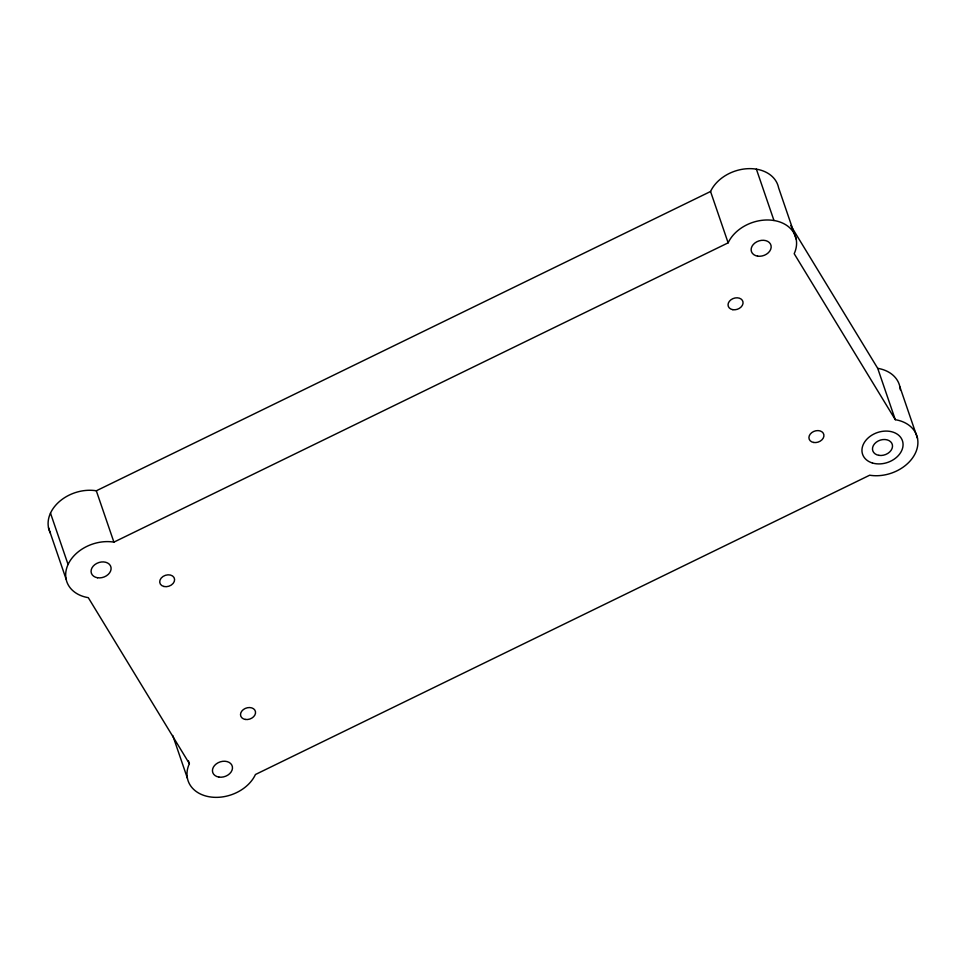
<?xml version="1.0" encoding="UTF-8"?>
<svg xmlns="http://www.w3.org/2000/svg" width="966" height="966" viewBox="0 0 966 966"><rect width="100%" height="100%" fill="white"/><g stroke="black" fill="none" stroke-linecap="round" stroke-linejoin="round"><path stroke-width="1.45" d="M50.401 533.099A36.273 27.205 -18.9 0 1 58.552 502.308A36.273 27.205 -18.9 0 1 96.322 490.788L710.553 191.497A36.273 27.205 -18.9 0 1 747.406 168.7A36.273 27.205 -18.9 0 1 778.584 187.742L796.165 239.085M773.971 220.502A36.273 27.205 -18.9 0 1 794.185 253.696L895.289 419.679A36.273 27.205 -18.9 0 1 915.514 452.873A36.273 27.205 -18.9 0 1 869.678 475.212L255.447 774.503A36.273 27.205 -18.9 0 1 209.61 796.841A36.273 27.205 -18.9 0 1 189.384 763.647L88.292 597.664A36.273 27.205 -18.9 0 1 68.067 564.47A36.273 27.205 -18.9 0 1 113.903 542.131L728.135 242.84A36.273 27.205 -18.9 0 1 773.971 220.502L756.39 169.159M790.719 225.513L877.708 368.336L895.289 419.679M899.914 386.919L917.495 438.262M710.553 191.497L728.135 242.84M96.322 490.788L113.903 542.131M188.418 760.797L189.384 763.647M172.757 735.476L187.416 778.258M50.486 513.127L68.067 564.47M48.505 527.738L66.086 579.081M877.708 368.336A36.273 27.205 -18.9 0 1 900.288 389.769M813.71 442.476A7.692 5.772 -18.9 0 0 823.853 434.64A7.692 5.772 -18.9 0 0 811.718 432.647A7.692 5.772 -18.9 0 0 813.71 442.476M732.832 309.688A7.692 5.772 -18.9 0 0 742.975 301.851A7.692 5.772 -18.9 0 0 730.839 299.858A7.692 5.772 -18.9 0 0 732.832 309.688M757.537 256.123A10.264 7.692 -18.9 0 0 771.061 245.666A10.264 7.692 -18.9 0 0 754.881 243.009A10.264 7.692 -18.9 0 0 757.537 256.123M218.847 777.075A10.264 7.692 -18.9 0 0 232.371 766.63A10.264 7.692 -18.9 0 0 216.191 763.961A10.264 7.692 -18.9 0 0 218.847 777.075M245.316 719.441A7.692 5.772 -18.9 0 0 255.459 711.604A7.692 5.772 -18.9 0 0 243.323 709.599A7.692 5.772 -18.9 0 0 245.316 719.441M163.834 586.471A7.631 5.724 -18.9 0 0 174.592 579.359A7.631 5.724 -18.9 0 0 163.049 576.448A7.631 5.724 -18.9 0 0 163.834 586.471M97.469 577.753A10.264 7.692 -18.9 0 0 110.993 567.296A10.264 7.692 -18.9 0 0 94.813 564.639A10.264 7.692 -18.9 0 0 97.469 577.753M872.419 463.004A21.047 15.794 -18.9 0 0 903.065 444.432A21.047 15.794 -18.9 0 0 872.02 435.062A21.047 15.794 -18.9 0 0 872.419 463.004M878.879 455.348A10.264 7.692 -18.9 0 0 892.403 444.903A10.264 7.692 -18.9 0 0 876.222 442.235A10.264 7.692 -18.9 0 0 878.879 455.348"/></g></svg>
